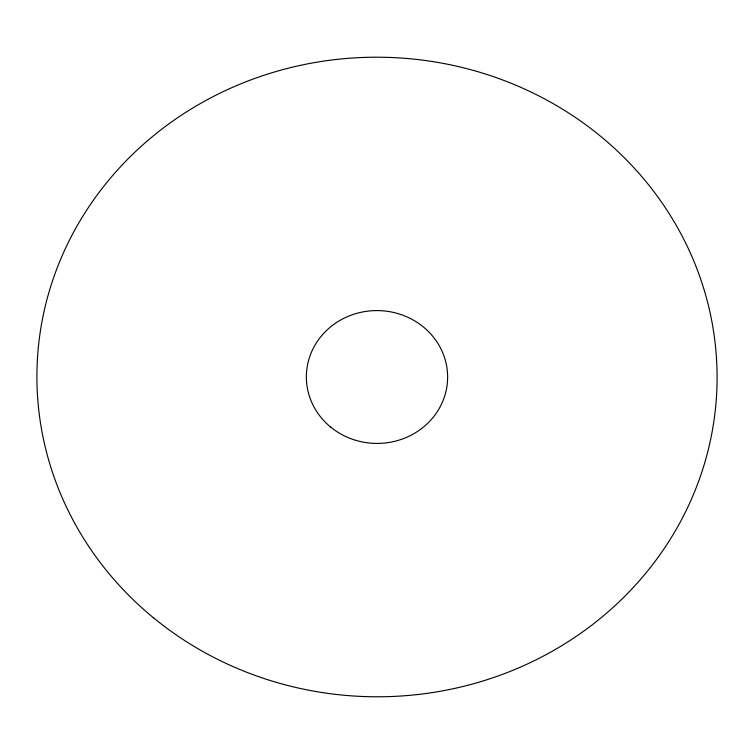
<?xml version="1.0" encoding="UTF-8"?>
<svg xmlns="http://www.w3.org/2000/svg" width="754" height="754" viewBox="0 0 754 754"><rect width="100%" height="100%" fill="white"/><g stroke="black" fill="none" stroke-linecap="round" stroke-linejoin="round"><path stroke-width="1.13" d="M330.591 427.028A70.64 66.418 0.5 0 0 446.321 389.827A70.64 66.418 0.5 0 0 354.088 314.154A70.64 66.418 0.5 0 0 330.591 427.028M153.562 617.865A340.101 319.79 0.5 0 0 710.768 438.743A340.101 319.79 0.5 0 0 266.671 74.392A340.101 319.79 0.5 0 0 153.562 617.865"/></g></svg>
